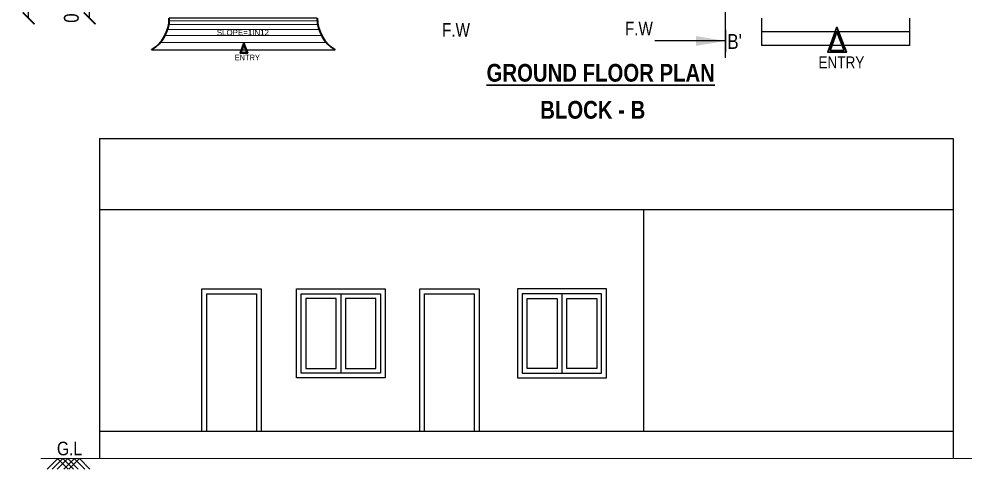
# Model space of a CAD drawing. Header units: metres. Extents: x -488 to 4759, y 38 to 2071.
# Drawn here: x 3011.87 to 3027.85, y 53.94 to 61.54 of the extents above; entities that cross this region are included whole.
import ezdxf
from ezdxf.lldxf.tags import DXFTag

# ---------------------------------------------------------------- set-up
doc = ezdxf.new("R2010")
doc.units = ezdxf.units.M
doc.header["$MEASUREMENT"] = 0
doc.linetypes.add('HIDDEN', pattern=[0.375, 0.25, -0.125])
doc.layers.add('0 @ 1', color=7, linetype='Continuous')
doc.styles.add('2', font='swissc.ttf', dxfattribs={"height": 0.23})
doc.styles.add('CODE', font='swissc.ttf', dxfattribs={"height": 0.25})
doc.styles.get("Standard").update_dxf_attribs({"font": 'arial.ttf', "height": 0.23})
doc.styles.add('SUBBU3', font='swissl.ttf', dxfattribs={"width": 0.8})
tags = doc.linetypes.add('00$1$HIDDEN', pattern=[0.375, 0.25, -0.125]).pattern_tags.tags
tags[6:7] = [DXFTag(74, 4), DXFTag(75, 0), DXFTag(340, '0'), DXFTag(46, 1.0), DXFTag(50, 0.0), DXFTag(44, 0.0), DXFTag(45, 0.0)]
tags[4:5] = [DXFTag(74, 4), DXFTag(75, 0), DXFTag(340, '0'), DXFTag(46, 1.0), DXFTag(50, 0.0), DXFTag(44, 0.0), DXFTag(45, 0.0)]
doc.dimstyles.new('OUTER', dxfattribs={"dimscale": 0, "dimtxt": 0.3, "dimasz": 0.18, "dimexe": 0.18, "dimexo": 0.0625, "dimgap": 0.09, "dimtad": 0, "dimzin": 0, "dimdsep": 46, "dimtxsty": 'CODE', "dimcen": 0.09, "dimse1": 1, "dimse2": 1, "dimclrd": 8, "dimclrt": 1, "dimadec": 0, "dimazin": 0, "dimtfac": 1, "dimtofl": 0, "dimtmove": 0, "dimatfit": 3, "dimfxl": 0, "dimtolj": 1, "dimtzin": 0, "dimarcsym": 0})

# ---------------------------------------------------------------- blocks, each defined once
blk = doc.blocks.new('_ArchTick')
at = {"const_width": 0.15}
blk.add_lwpolyline([(-0.5, -0.5), (0.5, 0.5)], dxfattribs=at)
blk = doc.blocks.new('*D342')
at = {"color": 0, "lineweight": -2}
blk.add_line((3013.065, 61.554), (3013.065, 61.784), dxfattribs=at)
at = {"layer": 'Defpoints', "color": 0, "lineweight": -2}
for p in [(3013.065, 61.784), (3015.551, 61.784), (3015.582, 61.554)]:
    blk.add_point(p, dxfattribs=at)
at = {"color": 0, "lineweight": -2, "xscale": 0.2, "yscale": 0.2, "zscale": 0.2}
for p, rotation in [((3013.065, 61.784), 90), ((3013.065, 61.554), 270)]:
    blk.add_blockref('_ArchTick', p, dxfattribs=dict(at, rotation=rotation))
at = {"color": 0, "lineweight": -2, "insert": (3012.757, 61.756), "char_height": 0.25, "attachment_point": 5, "rotation": 90, "style": 'CODE'}
blk.add_mtext('\\A1;0.23', dxfattribs=at)
blk = doc.blocks.new('*D341')
at = {"color": 0, "lineweight": -2}
for p, q in [((3012.035, 74.014), (3012.035, 68.233)), ((3012.035, 61.554), (3012.035, 67.334))]:
    blk.add_line(p, q, dxfattribs=at)
at = {"layer": 'Defpoints', "color": 0, "lineweight": -2}
for p in [(3012.035, 74.014), (3014.181, 74.014), (3014.181, 61.554)]:
    blk.add_point(p, dxfattribs=at)
at = {"color": 0, "lineweight": -2, "xscale": 0.2, "yscale": 0.2, "zscale": 0.2}
for p, rotation in [((3012.035, 74.014), 90), ((3012.035, 61.554), 270)]:
    blk.add_blockref('_ArchTick', p, dxfattribs=dict(at, rotation=rotation))
at = {"color": 0, "lineweight": -2, "insert": (3012.035, 67.784), "char_height": 0.25, "attachment_point": 5, "rotation": 90, "style": 'CODE'}
blk.add_mtext('\\A1;{\\fSwis721 Cn BT|b1|i0|c0|p34;12.46}', dxfattribs=at)

msp = doc.modelspace()

# ---------------------------------------------------------------- linework, layer by layer
at = {"linetype": '00$1$HIDDEN', "lineweight": -2, "ltscale": 2}
msp.add_line((3023.807, 60.88544), (3023.807, 75.18674), dxfattribs=at)
at = {"lineweight": -2}
for p, q in [((3024.41063, 61.55386), (3024.41063, 61.09386)), ((3026.91063, 61.55386), (3026.91063, 61.09386)), ((3026.91063, 61.32386), (3024.41063, 61.32386)), ((3026.91063, 61.09386), (3024.41063, 61.09386))]:
    msp.add_line(p, q, dxfattribs=at)
at = {"linetype": 'HIDDEN', "lineweight": 18, "ltscale": 200}
for p, q in [((3014.40189, 61.45018), (3016.91063, 61.45018)), ((3014.41063, 61.51268), (3016.91063, 61.51268)), ((3014.3384, 61.26268), (3016.98286, 61.26268)), ((3014.38184, 61.36684), (3016.93942, 61.36684)), ((3014.25842, 61.14601), (3017.06208, 61.14601)), ((3014.1111, 61.02101), (3017.20978, 61.02101))]:
    msp.add_line(p, q, dxfattribs=at)
at = {"lineweight": 30}
msp.add_line((3023.807, 61.35758), (3023.807, 60.98444), dxfattribs=at)
for p, q in [((3013.23184, 59.52434), (3022.42184, 59.52434)), ((3013.23184, 59.52434), (3013.23184, 54.12364)), ((3022.42184, 59.52434), (3027.65184, 59.52434)), ((3027.65184, 59.52434), (3027.65184, 54.12364)), ((3013.23184, 58.32364), (3027.65184, 58.32364)), ((3022.42184, 58.32364), (3022.42184, 54.58364)), ((3017.30854, 56.90364), (3017.30854, 55.56364)), ((3021.04234, 56.90364), (3021.04234, 55.56364)), ((3013.23184, 54.58364), (3027.65184, 54.58364))]:
    msp.add_line(p, q)
at = {"lineweight": 9}
msp.add_line((3012.24141, 54.12364), (3028.77956, 54.12364), dxfattribs=at)
at = {"lineweight": 30, "ltscale": 0.8}
for p, q in [((3012.5274, 54.12364, 0.16795), (3012.34832, 53.9438, 0.16795)), ((3012.61071, 54.12364, 0.16795), (3012.43164, 53.9438, 0.16795)), ((3012.6975, 54.12364, 0.16795), (3012.51842, 53.9438, 0.16795)), ((3012.52393, 54.12364, 0.16795), (3012.703, 53.9438, 0.16795)), ((3012.61071, 54.12364, 0.16795), (3012.78979, 53.9438, 0.16795)), ((3012.80763, 54.12364, 0.16795), (3012.62856, 53.9438, 0.16795)), ((3012.69403, 54.12364, 0.16795), (3012.8731, 53.9438, 0.16795)), ((3012.89095, 54.12364, 0.16795), (3012.71187, 53.9438, 0.16795)), ((3012.80416, 54.12364, 0.16795), (3012.98324, 53.9438, 0.16795)), ((3012.89095, 54.12364, 0.16795), (3013.07002, 53.9438, 0.16795))]:
    msp.add_line(p, q, dxfattribs=at)
at = {"lineweight": -2}
msp.add_lwpolyline([(3014.41063, 61.55434, -0.26176596), (3014.1111, 61.02101), (3017.20978, 61.02101, -0.26130055), (3016.91063, 61.55434), (3014.41063, 61.55434)], format="xyb", close=True, dxfattribs=at)
at = {"lineweight": 30}
for points in [[(3025.68698, 61.40192), (3025.68698, 61.40192), (3025.53276, 60.98129), (3025.84811, 60.98129)], [(3025.68429, 61.32696), (3025.5751, 61.01129), (3025.80814, 61.01129)], [(3015.66975, 61.14068), (3015.66975, 61.14068), (3015.6055, 60.96542), (3015.73689, 60.96542)], [(3015.66863, 61.09977), (3015.62314, 60.97792), (3015.72024, 60.97792)]]:
    msp.add_lwpolyline(points, close=True, dxfattribs=at)
for points in [[(3014.96184, 54.58364), (3014.96184, 56.98364), (3015.96184, 56.98364), (3015.96184, 54.58364)], [(3015.04184, 54.58364), (3015.04184, 56.90364), (3015.88184, 56.90364), (3015.88184, 54.58364)], [(3018.64184, 54.58364), (3018.64184, 56.98364), (3019.64184, 56.98364), (3019.64184, 54.58364)], [(3018.72184, 54.58364), (3018.72184, 56.90364), (3019.56184, 56.90364), (3019.56184, 54.58364)]]:
    msp.add_lwpolyline(points)
for points in [[(3016.55854, 56.98364), (3018.05854, 56.98364), (3018.05854, 55.48364), (3016.55854, 55.48364)], [(3016.63854, 56.90364), (3017.97854, 56.90364), (3017.97854, 55.56364), (3016.63854, 55.56364)], [(3021.79234, 56.98364), (3020.29234, 56.98364), (3020.29234, 55.48364), (3021.79234, 55.48364)], [(3021.71234, 56.90364), (3020.37234, 56.90364), (3020.37234, 55.56364), (3021.71234, 55.56364)], [(3017.22854, 56.82364), (3016.71854, 56.82364), (3016.71854, 55.64364), (3017.22854, 55.64364)], [(3017.89854, 56.82364), (3017.38854, 56.82364), (3017.38854, 55.64364), (3017.89854, 55.64364)], [(3020.45234, 56.82364), (3020.96234, 56.82364), (3020.96234, 55.64364), (3020.45234, 55.64364)], [(3021.12234, 56.82364), (3021.63234, 56.82364), (3021.63234, 55.64364), (3021.12234, 55.64364)]]:
    msp.add_lwpolyline(points, close=True)
at = {"lineweight": 35}
for centre, start, end in [((3013.78563, 61.55434), 301.423906, 0), ((3017.53563, 61.55434), 180, 238.576094)]:
    msp.add_arc(centre, 0.625, start, end, dxfattribs=at)

# ---------------------------------------------------------------- texts
at = {"lineweight": -2, "style": '2'}
for height, p in [(0.095833, (3015.51487, 60.84331)), (0.2, (3025.37433, 60.70978))]:
    msp.add_text('ENTRY', height=height, dxfattribs=at).set_placement(p)
at = {"char_height": 0.23, "width": 0.2619959, "attachment_point": 1, "style": 'SUBBU3'}
for insert in [(3019.01792, 61.47281), (3022.1068, 61.4962)]:
    msp.add_mtext('F.W', dxfattribs=dict(at, insert=insert))
at = {"insert": (3016.09418, 61.26403), "char_height": 0.0958333, "attachment_point": 9}
msp.add_mtext('SLOPE=1IN12', dxfattribs=at)
at = {"lineweight": 30, "insert": (3024.08136, 61.28654), "char_height": 0.25, "attachment_point": 3, "style": '2'}
msp.add_mtext_dynamic_manual_height_columns("B'", width=0.2088831, gutter_width=1.15, heights=[0], dxfattribs=at)
at = {"lineweight": 30, "char_height": 0.3, "attachment_point": 1, "style": '2'}
for s, insert, width in [('{\\fSwis721 Cn BT|b1|i0|c0|p34;\\LGROUND FLOOR PLAN}', (3019.76975, 60.78394), 3.9187044), ('{\\fSwis721 Cn BT|b1|i0|c0|p34;BLOCK - B}', (3020.67533, 60.15868), 2.3767671)]:
    msp.add_mtext(s, dxfattribs=dict(at, insert=insert, width=width))
at = {"lineweight": -2, "insert": (3012.51255, 54.40589, 0.16795), "char_height": 0.23, "width": 0.3980792, "attachment_point": 1, "style": '2'}
msp.add_mtext('G.L', dxfattribs=at)

# ---------------------------------------------------------------- dimensions: what is measured, and where the dimension line sits
at = {"layer": '0 @ 1', "lineweight": -2}
dim = msp.add_linear_dim(base=(3012.03452, 74.01386), p1=(3014.18063, 61.55377), p2=(3014.18063, 74.01386), angle=270, text='{\\fSwis721 Cn BT|b1|i0|c0|p34;<>}', dimstyle='OUTER', override={"dimscale": 1, "dimtxt": 0.25, "dimasz": 0.2, "dimblk": 'ArchTick', "dimclrd": 0, "dimclrt": 0, "dimtix": 0, "dimtofl": 0, "dimtmove": 0, "dimatfit": 3, "dimfxl": 25.4}, dxfattribs=at)
dim.commit()
dim.dimension.update_dxf_attribs({"geometry": '*D341', "text_midpoint": (3012.03452, 67.78381)})
dim = msp.add_linear_dim(base=(3013.06453, 61.78386), p1=(3015.58168, 61.55386), p2=(3015.55088, 61.78386), angle=270, dimstyle='OUTER', override={"dimscale": 1, "dimtxt": 0.25, "dimasz": 0.2, "dimblk": 'ArchTick', "dimclrd": 0, "dimclrt": 0, "dimtix": 0, "dimtofl": 0, "dimtmove": 1, "dimatfit": 3, "dimfxl": 25.4}, dxfattribs=at)
dim.commit()
dim.dimension.update_dxf_attribs({"geometry": '*D342', "text_midpoint": (3012.75715, 61.7555), "dimtype": 128})

# ---------------------------------------------------------------- leaders
at = {"layer": '0 @ 1', "lineweight": 30}
msp.add_leader([(3023.807, 61.17101), (3022.61032, 61.17101)], dimstyle='OUTER', override={"dimscale": 1, "dimasz": 0.5, "dimgap": 0.09, "dimtad": 0, "dimclrd": 256, "dimclrt": 0, "dimfxl": 6}, dxfattribs=at)

doc.saveas('drawing.dxf')
